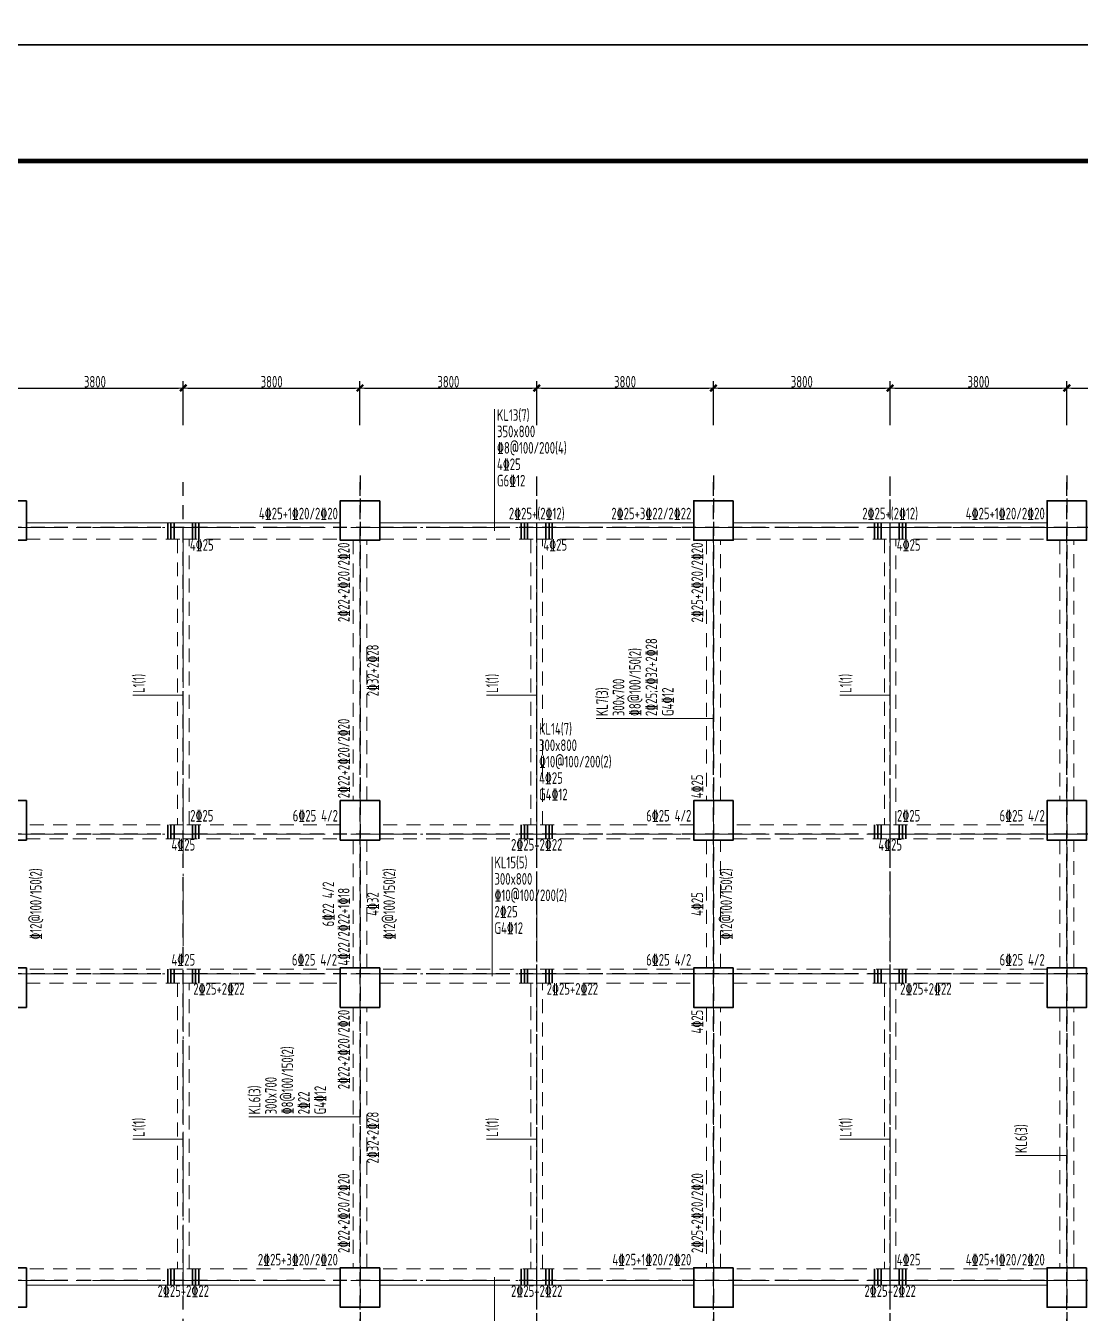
# Model space of a CAD drawing. Header units: millimetres. Extents: x 539196 to 807275, y 431843 to 1156631.
# Drawn here: x 686568 to 709243, y 740956 to 768652 of the extents above; entities that cross this region are included whole.
import ezdxf
from ezdxf.enums import TextEntityAlignment as Align

# ---------------------------------------------------------------- set-up
doc = ezdxf.new("R2010")
doc.units = ezdxf.units.MM
doc.header["$MEASUREMENT"] = 0
for name, pattern in [('DOTE', [2.42, 2, -0.2, 0.02, -0.2]), ('点划线', [1850, 1200, -300, 50, -300]), ('虚线', [500, 300, -200])]:
    doc.linetypes.add(name, pattern=pattern)
doc.layers.add('DOTE', color=1, linetype='DOTE')
doc.layers.add('PUB_TITLE', color=4, linetype='Continuous')
for name, color, linetype, lineweight in [('梁原位标注', 7, 'Continuous', 18), ('梁名称编号', 2, 'Continuous', 18), ('梁标注引线', 2, 'Continuous', 18), ('梁附加箍筋', 1, 'Continuous', 35), ('梁集中标注', 2, 'Continuous', 18), ('砼柱', 2, 'Continuous', 35), ('砼梁', 4, 'Continuous', 18), ('轴线', 9, '点划线', 18), ('轴线标注', 3, 'Continuous', 18)]:
    doc.layers.add(name, color=color, linetype=linetype, lineweight=lineweight)
doc.styles.add('样式 1_yjk_yjk_yjk_yjk_yjk_yjk_yjk_yjk', font='yjkeng.shx', dxfattribs={"width": 0.7, "bigfont": 'yjkchn.shx'})
doc.dimstyles.new('盈建科结构_yjk_yjk_yjk_yjk_yjk_yjk_yjk_yjk', dxfattribs={"dimscale": 100, "dimtxt": 2.5, "dimasz": 1, "dimexe": 1.5, "dimexo": 0.625, "dimgap": 0.1, "dimtad": 1, "dimdec": 0, "dimrnd": 1, "dimzin": 0, "dimdsep": 46, "dimtxsty": '样式 1_yjk_yjk_yjk_yjk_yjk_yjk_yjk_yjk', "dimblk": '_yjkbk', "dimblk1": 'ARCHTICK', "dimblk2": 'ARCHTICK', "dimcen": 0.09, "dimadec": 0, "dimazin": 0, "dimtfac": 1, "dimtdec": 4, "dimtix": 1, "dimtmove": 2, "dimatfit": 3, "dimfxl": 0, "dimtolj": 1, "dimtzin": 0, "dimarcsym": 0})

# ---------------------------------------------------------------- blocks, each defined once
blk = doc.blocks.new('_yjkbk')
blk.add_line((-1, 0), (1.5, 0))
blk.add_lwpolyline([(-0.7, -0.7, 0.5, 0.5, 0), (0.7, 0.7, 0.5, 0.5, 0)], format="xyseb")
blk = doc.blocks.new('*D214')
at = {"layer": 'Defpoints', "color": 0}
for p in [(689955, 760859), (686155, 757859), (689955, 757859)]:
    blk.add_point(p, dxfattribs=at)
at = {"layer": '轴线标注', "color": 0, "lineweight": -2}
for p, q in [((686155, 760059), (686155, 761009)), ((686255, 760859), (689855, 760859)), ((689955, 760059), (689955, 761009))]:
    blk.add_line(p, q, dxfattribs=at)
at = {"layer": '轴线标注', "color": 0, "lineweight": -2, "xscale": 100, "yscale": 100, "zscale": 100, "rotation": 180}
blk.add_blockref('_yjkbk', (686155, 760859), dxfattribs=at)
at = {"layer": '轴线标注', "color": 0, "lineweight": -2, "xscale": 100, "yscale": 100, "zscale": 100}
blk.add_blockref('_yjkbk', (689955, 760859), dxfattribs=at)
at = {"layer": '轴线标注', "color": 0, "insert": (688055, 760994), "char_height": 250, "attachment_point": 5, "style": '样式 1_yjk_yjk_yjk_yjk_yjk_yjk_yjk_yjk'}
blk.add_mtext('\\A1;3800', dxfattribs=at)
blk = doc.blocks.new('_ARCHTICK')
at = {"color": 0, "linetype": 'ByBlock', "const_width": 0.15}
blk.add_lwpolyline([(-0.5, -0.5), (0.5, 0.5)], dxfattribs=at)
blk = doc.blocks.new('*D216')
at = {"layer": 'Defpoints', "color": 0}
for p in [(693755, 760859), (689955, 757859), (693755, 757859)]:
    blk.add_point(p, dxfattribs=at)
at = {"layer": '轴线标注', "color": 0, "lineweight": -2}
for p, q in [((689955, 760059), (689955, 761009)), ((690055, 760859), (693655, 760859)), ((693755, 760059), (693755, 761009))]:
    blk.add_line(p, q, dxfattribs=at)
at = {"layer": '轴线标注', "color": 0, "lineweight": -2, "xscale": 100, "yscale": 100, "zscale": 100, "rotation": 180}
blk.add_blockref('_yjkbk', (689955, 760859), dxfattribs=at)
at = {"layer": '轴线标注', "color": 0, "lineweight": -2, "xscale": 100, "yscale": 100, "zscale": 100}
blk.add_blockref('_yjkbk', (693755, 760859), dxfattribs=at)
at = {"layer": '轴线标注', "color": 0, "insert": (691855, 760994), "char_height": 250, "attachment_point": 5, "style": '样式 1_yjk_yjk_yjk_yjk_yjk_yjk_yjk_yjk'}
blk.add_mtext('\\A1;3800', dxfattribs=at)
blk = doc.blocks.new('*D218')
at = {"layer": 'Defpoints', "color": 0}
for p in [(697555, 760859), (693755, 757859), (697555, 757859)]:
    blk.add_point(p, dxfattribs=at)
at = {"layer": '轴线标注', "color": 0, "lineweight": -2}
for p, q in [((693755, 760059), (693755, 761009)), ((693855, 760859), (697455, 760859)), ((697555, 760059), (697555, 761009))]:
    blk.add_line(p, q, dxfattribs=at)
at = {"layer": '轴线标注', "color": 0, "lineweight": -2, "xscale": 100, "yscale": 100, "zscale": 100, "rotation": 180}
blk.add_blockref('_yjkbk', (693755, 760859), dxfattribs=at)
at = {"layer": '轴线标注', "color": 0, "lineweight": -2, "xscale": 100, "yscale": 100, "zscale": 100}
blk.add_blockref('_yjkbk', (697555, 760859), dxfattribs=at)
at = {"layer": '轴线标注', "color": 0, "insert": (695655, 760994), "char_height": 250, "attachment_point": 5, "style": '样式 1_yjk_yjk_yjk_yjk_yjk_yjk_yjk_yjk'}
blk.add_mtext('\\A1;3800', dxfattribs=at)
blk = doc.blocks.new('*D220')
at = {"layer": 'Defpoints', "color": 0}
for p in [(701355, 760859), (697555, 757859), (701355, 757859)]:
    blk.add_point(p, dxfattribs=at)
at = {"layer": '轴线标注', "color": 0, "lineweight": -2}
for p, q in [((697555, 760059), (697555, 761009)), ((697655, 760859), (701255, 760859)), ((701355, 760059), (701355, 761009))]:
    blk.add_line(p, q, dxfattribs=at)
at = {"layer": '轴线标注', "color": 0, "lineweight": -2, "xscale": 100, "yscale": 100, "zscale": 100, "rotation": 180}
blk.add_blockref('_yjkbk', (697555, 760859), dxfattribs=at)
at = {"layer": '轴线标注', "color": 0, "lineweight": -2, "xscale": 100, "yscale": 100, "zscale": 100}
blk.add_blockref('_yjkbk', (701355, 760859), dxfattribs=at)
at = {"layer": '轴线标注', "color": 0, "insert": (699455, 760994), "char_height": 250, "attachment_point": 5, "style": '样式 1_yjk_yjk_yjk_yjk_yjk_yjk_yjk_yjk'}
blk.add_mtext('\\A1;3800', dxfattribs=at)
blk = doc.blocks.new('*D222')
at = {"layer": 'Defpoints', "color": 0}
for p in [(705155, 760859), (701355, 757859), (705155, 757859)]:
    blk.add_point(p, dxfattribs=at)
at = {"layer": '轴线标注', "color": 0, "lineweight": -2}
for p, q in [((701355, 760059), (701355, 761009)), ((701455, 760859), (705055, 760859)), ((705155, 760059), (705155, 761009))]:
    blk.add_line(p, q, dxfattribs=at)
at = {"layer": '轴线标注', "color": 0, "lineweight": -2, "xscale": 100, "yscale": 100, "zscale": 100, "rotation": 180}
blk.add_blockref('_yjkbk', (701355, 760859), dxfattribs=at)
at = {"layer": '轴线标注', "color": 0, "lineweight": -2, "xscale": 100, "yscale": 100, "zscale": 100}
blk.add_blockref('_yjkbk', (705155, 760859), dxfattribs=at)
at = {"layer": '轴线标注', "color": 0, "insert": (703255, 760994), "char_height": 250, "attachment_point": 5, "style": '样式 1_yjk_yjk_yjk_yjk_yjk_yjk_yjk_yjk'}
blk.add_mtext('\\A1;3800', dxfattribs=at)
blk = doc.blocks.new('*D224')
at = {"layer": 'Defpoints', "color": 0}
for p in [(708955, 760859), (705155, 757859), (708955, 757859)]:
    blk.add_point(p, dxfattribs=at)
at = {"layer": '轴线标注', "color": 0, "lineweight": -2}
for p, q in [((705155, 760059), (705155, 761009)), ((705255, 760859), (708855, 760859)), ((708955, 760059), (708955, 761009))]:
    blk.add_line(p, q, dxfattribs=at)
at = {"layer": '轴线标注', "color": 0, "lineweight": -2, "xscale": 100, "yscale": 100, "zscale": 100, "rotation": 180}
blk.add_blockref('_yjkbk', (705155, 760859), dxfattribs=at)
at = {"layer": '轴线标注', "color": 0, "lineweight": -2, "xscale": 100, "yscale": 100, "zscale": 100}
blk.add_blockref('_yjkbk', (708955, 760859), dxfattribs=at)
at = {"layer": '轴线标注', "color": 0, "insert": (707055, 760994), "char_height": 250, "attachment_point": 5, "style": '样式 1_yjk_yjk_yjk_yjk_yjk_yjk_yjk_yjk'}
blk.add_mtext('\\A1;3800', dxfattribs=at)
blk = doc.blocks.new('*D226')
at = {"layer": 'Defpoints', "color": 0}
for p in [(712755, 760859), (708955, 757859), (712755, 757859)]:
    blk.add_point(p, dxfattribs=at)
at = {"layer": '轴线标注', "color": 0, "lineweight": -2}
for p, q in [((708955, 760059), (708955, 761009)), ((709055, 760859), (712655, 760859)), ((712755, 760059), (712755, 761009))]:
    blk.add_line(p, q, dxfattribs=at)
at = {"layer": '轴线标注', "color": 0, "lineweight": -2, "xscale": 100, "yscale": 100, "zscale": 100, "rotation": 180}
blk.add_blockref('_yjkbk', (708955, 760859), dxfattribs=at)
at = {"layer": '轴线标注', "color": 0, "lineweight": -2, "xscale": 100, "yscale": 100, "zscale": 100}
blk.add_blockref('_yjkbk', (712755, 760859), dxfattribs=at)
at = {"layer": '轴线标注', "color": 0, "insert": (710855, 760994), "char_height": 250, "attachment_point": 5, "style": '样式 1_yjk_yjk_yjk_yjk_yjk_yjk_yjk_yjk'}
blk.add_mtext('\\A1;3800', dxfattribs=at)
blk = doc.blocks.new('jzzw')
at = {"layer": 'DOTE', "color": 1, "linetype": '虚线'}
for p, q in [((924986, 872027), (924986, 890469)), ((928786, 872027), (928786, 890469)), ((928786, 890469), (928786, 834829)), ((932586, 852149), (932586, 890469)), ((932586, 872027), (932586, 890469)), ((936386, 872027), (936386, 890469)), ((936386, 890469), (936386, 834829)), ((940186, 852149), (940186, 890469)), ((940186, 872027), (940186, 890469)), ((943986, 872027), (943986, 890469)), ((943986, 890469), (943986, 834829)), ((952506, 889349), (912186, 889349)), ((952506, 889349), (912186, 889349)), ((952506, 889349), (912186, 889349)), ((952506, 889349), (912186, 889349)), ((952506, 882749), (911886, 882749)), ((952506, 879749), (911886, 879749)), ((952506, 873149), (912186, 873149))]:
    blk.add_line(p, q, dxfattribs=at)

msp = doc.modelspace()

# ---------------------------------------------------------------- linework, layer by layer
at = {"layer": 'PUB_TITLE'}
for points in [[(669890.4, 768243), (729290.4, 768243), (729290.4, 852343), (669890.4, 852343)], [(669890.4, 684143), (729290.4, 684143), (729290.4, 768243), (669890.4, 768243)]]:
    msp.add_lwpolyline(points, close=True, dxfattribs=at)
at = {"layer": 'PUB_TITLE', "const_width": 100}
msp.add_lwpolyline([(670890.4, 685143), (728290.4, 685143), (728290.4, 765743), (670890.4, 765743)], close=True, dxfattribs=at)
at = {"layer": '梁标注引线'}
for p, q in [((696650.6, 757784.2), (696650.6, 760402.7)), ((689955.4, 754248.6), (688872.9, 754248.6)), ((697555.4, 754248.6), (696472.9, 754248.6)), ((705155.4, 754248.6), (704072.9, 754248.6)), ((697555.4, 751309.2), (697555.4, 753652.7)), ((701355.4, 753751.5), (698836.9, 753751.5)), ((696596.8, 748209.2), (696596.8, 750777.7)), ((693755.4, 745184.2), (691361.9, 745184.2)), ((689955.4, 744698.6), (688872.9, 744698.6)), ((697555.4, 744698.6), (696472.9, 744698.6)), ((705155.4, 744698.6), (704072.9, 744698.6)), ((708955.4, 744351.1), (707847.9, 744351.1)), ((696650.6, 741734.2), (696650.6, 739115.7))]:
    msp.add_line(p, q, dxfattribs=at)
at = {"layer": '梁附加箍筋'}
for p, q in [((689620.4, 757609.2), (689620.4, 757959.2)), ((689690.4, 757609.2), (689690.4, 757959.2)), ((689760.4, 757609.2), (689760.4, 757959.2)), ((690150.4, 757609.2), (690150.4, 757959.2)), ((690220.4, 757609.2), (690220.4, 757959.2)), ((690290.4, 757609.2), (690290.4, 757959.2)), ((697220.4, 757609.2), (697220.4, 757959.2)), ((697290.4, 757609.2), (697290.4, 757959.2)), ((697360.4, 757609.2), (697360.4, 757959.2)), ((697750.4, 757609.2), (697750.4, 757959.2)), ((697820.4, 757609.2), (697820.4, 757959.2)), ((697890.4, 757609.2), (697890.4, 757959.2)), ((704820.4, 757609.2), (704820.4, 757959.2)), ((704890.4, 757609.2), (704890.4, 757959.2)), ((704960.4, 757609.2), (704960.4, 757959.2)), ((705350.4, 757609.2), (705350.4, 757959.2)), ((705420.4, 757609.2), (705420.4, 757959.2)), ((705490.4, 757609.2), (705490.4, 757959.2)), ((689620.4, 751159.2), (689620.4, 751459.2)), ((689690.4, 751159.2), (689690.4, 751459.2)), ((689760.4, 751159.2), (689760.4, 751459.2)), ((690150.4, 751159.2), (690150.4, 751459.2)), ((690220.4, 751159.2), (690220.4, 751459.2)), ((690290.4, 751159.2), (690290.4, 751459.2)), ((697220.4, 751159.2), (697220.4, 751459.2)), ((697290.4, 751159.2), (697290.4, 751459.2)), ((697360.4, 751159.2), (697360.4, 751459.2)), ((697750.4, 751159.2), (697750.4, 751459.2)), ((697820.4, 751159.2), (697820.4, 751459.2)), ((697890.4, 751159.2), (697890.4, 751459.2)), ((704820.4, 751159.2), (704820.4, 751459.2)), ((704890.4, 751159.2), (704890.4, 751459.2)), ((704960.4, 751159.2), (704960.4, 751459.2)), ((705350.4, 751159.2), (705350.4, 751459.2)), ((705420.4, 751159.2), (705420.4, 751459.2)), ((705490.4, 751159.2), (705490.4, 751459.2)), ((689620.4, 748059.2), (689620.4, 748359.2)), ((689690.4, 748059.2), (689690.4, 748359.2)), ((689760.4, 748059.2), (689760.4, 748359.2)), ((690150.4, 748059.2), (690150.4, 748359.2)), ((690220.4, 748059.2), (690220.4, 748359.2)), ((690290.4, 748059.2), (690290.4, 748359.2)), ((697220.4, 748059.2), (697220.4, 748359.2)), ((697290.4, 748059.2), (697290.4, 748359.2)), ((697360.4, 748059.2), (697360.4, 748359.2)), ((697750.4, 748059.2), (697750.4, 748359.2)), ((697820.4, 748059.2), (697820.4, 748359.2)), ((697890.4, 748059.2), (697890.4, 748359.2)), ((704820.4, 748059.2), (704820.4, 748359.2)), ((704890.4, 748059.2), (704890.4, 748359.2)), ((704960.4, 748059.2), (704960.4, 748359.2)), ((705350.4, 748059.2), (705350.4, 748359.2)), ((705420.4, 748059.2), (705420.4, 748359.2)), ((705490.4, 748059.2), (705490.4, 748359.2)), ((689620.4, 741559.2), (689620.4, 741909.2)), ((689690.4, 741559.2), (689690.4, 741909.2)), ((689760.4, 741559.2), (689760.4, 741909.2)), ((690150.4, 741559.2), (690150.4, 741909.2)), ((690220.4, 741559.2), (690220.4, 741909.2)), ((690290.4, 741559.2), (690290.4, 741909.2)), ((697220.4, 741559.2), (697220.4, 741909.2)), ((697290.4, 741559.2), (697290.4, 741909.2)), ((697360.4, 741559.2), (697360.4, 741909.2)), ((697750.4, 741559.2), (697750.4, 741909.2)), ((697820.4, 741559.2), (697820.4, 741909.2)), ((697890.4, 741559.2), (697890.4, 741909.2)), ((704820.4, 741559.2), (704820.4, 741909.2)), ((704890.4, 741559.2), (704890.4, 741909.2)), ((704960.4, 741559.2), (704960.4, 741909.2)), ((705350.4, 741559.2), (705350.4, 741909.2)), ((705420.4, 741559.2), (705420.4, 741909.2)), ((705490.4, 741559.2), (705490.4, 741909.2))]:
    msp.add_line(p, q, dxfattribs=at)
at = {"layer": '砼柱'}
for points in [[(686580.4, 758434.2), (685730.4, 758434.2), (685730.4, 757584.2), (686580.4, 757584.2)], [(694180.4, 758434.2), (693330.4, 758434.2), (693330.4, 757584.2), (694180.4, 757584.2)], [(701780.4, 758434.2), (700930.4, 758434.2), (700930.4, 757584.2), (701780.4, 757584.2)], [(709380.4, 758434.2), (708530.4, 758434.2), (708530.4, 757584.2), (709380.4, 757584.2)], [(686580.4, 751984.2), (685730.4, 751984.2), (685730.4, 751134.2), (686580.4, 751134.2)], [(694180.4, 751984.2), (693330.4, 751984.2), (693330.4, 751134.2), (694180.4, 751134.2)], [(701780.4, 751984.2), (700930.4, 751984.2), (700930.4, 751134.2), (701780.4, 751134.2)], [(709380.4, 751984.2), (708530.4, 751984.2), (708530.4, 751134.2), (709380.4, 751134.2)], [(686580.4, 748384.2), (685730.4, 748384.2), (685730.4, 747534.2), (686580.4, 747534.2)], [(694180.4, 748384.2), (693330.4, 748384.2), (693330.4, 747534.2), (694180.4, 747534.2)], [(701780.4, 748384.2), (700930.4, 748384.2), (700930.4, 747534.2), (701780.4, 747534.2)], [(709380.4, 748384.2), (708530.4, 748384.2), (708530.4, 747534.2), (709380.4, 747534.2)], [(686580.4, 741934.2), (685730.4, 741934.2), (685730.4, 741084.2), (686580.4, 741084.2)], [(694180.4, 741934.2), (693330.4, 741934.2), (693330.4, 741084.2), (694180.4, 741084.2)], [(701780.4, 741934.2), (700930.4, 741934.2), (700930.4, 741084.2), (701780.4, 741084.2)], [(709380.4, 741934.2), (708530.4, 741934.2), (708530.4, 741084.2), (709380.4, 741084.2)]]:
    msp.add_lwpolyline(points, close=True, dxfattribs=at)
at = {"layer": '砼梁'}
for p, q in [((689955.4, 757959.2), (686580.4, 757959.2)), ((693330.4, 757959.2), (689955.4, 757959.2)), ((697555.4, 757959.2), (694180.4, 757959.2)), ((700930.4, 757959.2), (697555.4, 757959.2)), ((705155.4, 757959.2), (701780.4, 757959.2)), ((708530.4, 757959.2), (705155.4, 757959.2)), ((686580.4, 741559.2), (689955.4, 741559.2)), ((689955.4, 741559.2), (693330.4, 741559.2)), ((694180.4, 741559.2), (697555.4, 741559.2)), ((697555.4, 741559.2), (700930.4, 741559.2)), ((701780.4, 741559.2), (705155.4, 741559.2)), ((705155.4, 741559.2), (708530.4, 741559.2))]:
    msp.add_line(p, q, dxfattribs=at)
at = {"layer": '砼梁', "linetype": '虚线'}
for p, q in [((686580.4, 757609.2), (689955.4, 757609.2)), ((689830.4, 757609.2), (689830.4, 751459.2)), ((689955.5, 757609.2), (693330.4, 757609.2)), ((690080.4, 751459.2), (690080.4, 757609.2)), ((693605.4, 757584.2), (693605.4, 751984.2)), ((693905.4, 751984.2), (693905.4, 757584.2)), ((694180.4, 757609.2), (697555.4, 757609.2)), ((697430.4, 757609.2), (697430.4, 751459.2)), ((697555.5, 757609.2), (700930.4, 757609.2)), ((697680.4, 751459.2), (697680.4, 757609.2)), ((701205.4, 757584.2), (701205.4, 751984.2)), ((701505.4, 751984.2), (701505.4, 757584.2)), ((701780.4, 757609.2), (705155.4, 757609.2)), ((705030.4, 757609.2), (705030.4, 751459.2)), ((705155.5, 757609.2), (708530.4, 757609.2)), ((705280.4, 751459.2), (705280.4, 757609.2)), ((708805.4, 757584.2), (708805.4, 751984.2)), ((709105.4, 751984.2), (709105.4, 757584.2)), ((689955.4, 751459.2), (686580.4, 751459.2)), ((693330.4, 751459.2), (689955.5, 751459.2)), ((697555.4, 751459.2), (694180.4, 751459.2)), ((700930.4, 751459.2), (697555.5, 751459.2)), ((705155.4, 751459.2), (701780.4, 751459.2)), ((708530.4, 751459.2), (705155.5, 751459.2)), ((686580.4, 751159.2), (689955.4, 751159.2)), ((689955.4, 751159.2), (693330.4, 751159.2)), ((693605.4, 751134.2), (693605.4, 748384.2)), ((693905.4, 748384.2), (693905.4, 751134.2)), ((694180.4, 751159.2), (697555.4, 751159.2)), ((697555.4, 751159.2), (700930.4, 751159.2)), ((701205.4, 751134.2), (701205.4, 748384.2)), ((701505.4, 748384.2), (701505.4, 751134.2)), ((701780.4, 751159.2), (705155.4, 751159.2)), ((705155.4, 751159.2), (708530.4, 751159.2)), ((708805.4, 751134.2), (708805.4, 748384.2)), ((709105.4, 748384.2), (709105.4, 751134.2)), ((689955.4, 748359.2), (686580.4, 748359.2)), ((693330.4, 748359.2), (689955.4, 748359.2)), ((697555.4, 748359.2), (694180.4, 748359.2)), ((700930.4, 748359.2), (697555.4, 748359.2)), ((705155.4, 748359.2), (701780.4, 748359.2)), ((708530.4, 748359.2), (705155.4, 748359.2)), ((686580.4, 748059.2), (689955.4, 748059.2)), ((689830.4, 748059.2), (689830.4, 741909.2)), ((689955.5, 748059.2), (693330.4, 748059.2)), ((690080.4, 741909.2), (690080.4, 748059.2)), ((694180.4, 748059.2), (697555.4, 748059.2)), ((697430.4, 748059.2), (697430.4, 741909.2)), ((697555.5, 748059.2), (700930.4, 748059.2)), ((697680.4, 741909.2), (697680.4, 748059.2)), ((701780.4, 748059.2), (705155.4, 748059.2)), ((705030.4, 748059.2), (705030.4, 741909.2)), ((705155.5, 748059.2), (708530.4, 748059.2)), ((705280.4, 741909.2), (705280.4, 748059.2)), ((693605.4, 747534.2), (693605.4, 741934.2)), ((693905.4, 741934.2), (693905.4, 747534.2)), ((701205.4, 747534.2), (701205.4, 741934.2)), ((701505.4, 741934.2), (701505.4, 747534.2)), ((708805.4, 747534.2), (708805.4, 741934.2)), ((709105.4, 741934.2), (709105.4, 747534.2)), ((689955.4, 741909.2), (686580.4, 741909.2)), ((693330.4, 741909.2), (689955.5, 741909.2)), ((697555.4, 741909.2), (694180.4, 741909.2)), ((700930.4, 741909.2), (697555.5, 741909.2)), ((705155.4, 741909.2), (701780.4, 741909.2)), ((708530.4, 741909.2), (705155.5, 741909.2))]:
    msp.add_line(p, q, dxfattribs=at)
at = {"layer": '轴线'}
for p, q in [((678755.4, 757859.2), (716355.4, 757859.2)), ((686155.4, 757859.2), (689955.4, 757859.2)), ((689955.4, 751259.2), (689955.4, 757859.2)), ((689955.4, 757859.2), (693755.4, 757859.2)), ((689955.4, 704459.2), (689955.4, 757859.2)), ((693755.4, 751259.2), (693755.4, 757859.2)), ((693755.4, 757859.2), (697555.4, 757859.2)), ((693755.4, 704459.2), (693755.4, 757859.2)), ((697555.4, 751259.2), (697555.4, 757859.2)), ((697555.4, 757859.2), (701355.4, 757859.2)), ((697555.4, 704459.2), (697555.4, 757859.2)), ((701355.4, 751259.2), (701355.4, 757859.2)), ((701355.4, 757859.2), (705155.4, 757859.2)), ((701355.4, 704459.2), (701355.4, 757859.2)), ((705155.4, 751259.2), (705155.4, 757859.2)), ((705155.4, 757859.2), (708955.4, 757859.2)), ((705155.4, 704459.2), (705155.4, 757859.2)), ((708955.4, 751259.2), (708955.4, 757859.2)), ((708955.4, 757859.2), (712755.4, 757859.2)), ((708955.4, 704459.2), (708955.4, 757859.2)), ((678755.4, 751259.2), (716355.4, 751259.2)), ((686155.4, 751259.2), (689955.4, 751259.2)), ((689955.4, 751259.2), (693755.4, 751259.2)), ((693755.4, 748259.2), (693755.4, 751259.2)), ((693755.4, 751259.2), (697555.4, 751259.2)), ((697555.4, 751259.2), (701355.4, 751259.2)), ((701355.4, 748259.2), (701355.4, 751259.2)), ((701355.4, 751259.2), (705155.4, 751259.2)), ((705155.4, 751259.2), (708955.4, 751259.2)), ((708955.4, 748259.2), (708955.4, 751259.2)), ((708955.4, 751259.2), (712755.4, 751259.2)), ((678755.4, 748259.2), (716355.4, 748259.2)), ((686155.4, 748259.2), (689955.4, 748259.2)), ((689955.4, 741659.2), (689955.4, 748259.2)), ((689955.4, 748259.2), (693755.4, 748259.2)), ((693755.4, 741659.2), (693755.4, 748259.2)), ((693755.4, 748259.2), (697555.4, 748259.2)), ((697555.4, 741659.2), (697555.4, 748259.2)), ((697555.4, 748259.2), (701355.4, 748259.2)), ((701355.4, 741659.2), (701355.4, 748259.2)), ((701355.4, 748259.2), (705155.4, 748259.2)), ((705155.4, 741659.2), (705155.4, 748259.2)), ((705155.4, 748259.2), (708955.4, 748259.2)), ((708955.4, 741659.2), (708955.4, 748259.2)), ((708955.4, 748259.2), (712755.4, 748259.2)), ((678755.4, 741659.2), (716355.4, 741659.2)), ((686155.4, 741659.2), (689955.4, 741659.2)), ((689955.4, 741659.2), (693755.4, 741659.2)), ((693755.4, 741659.2), (697555.4, 741659.2)), ((697555.4, 741659.2), (701355.4, 741659.2)), ((701355.4, 741659.2), (705155.4, 741659.2)), ((705155.4, 741659.2), (708955.4, 741659.2)), ((708955.4, 741659.2), (712755.4, 741659.2))]:
    msp.add_line(p, q, dxfattribs=at)

# ---------------------------------------------------------------- block references
msp.add_blockref('jzzw', (-235030.4, -131489.7))

# ---------------------------------------------------------------- texts
at = {"layer": '梁原位标注', "linetype": 'Continuous', "style": '样式 1_yjk_yjk_yjk_yjk_yjk_yjk_yjk_yjk', "width": 0.7}
for s, p in [('4\x8425+1\x8420/2\x8420', (693280.4, 757959.2)), ('2\x8425+3\x8422/2\x8422', (700880.4, 757959.2)), ('4\x8425+1\x8420/2\x8420', (708480.4, 757959.2)), ('6\x8425 4/2', (693280.4, 751459.2)), ('6\x8425 4/2', (700880.4, 751459.2)), ('6\x8425 4/2', (708480.4, 751459.2)), ('6\x8425 4/2', (693262.9, 748359.2)), ('6\x8425 4/2', (700880.4, 748359.2)), ('6\x8425 4/2', (708480.4, 748359.2)), ('2\x8425+3\x8420/2\x8420', (693280.4, 741909.2)), ('4\x8425+1\x8420/2\x8420', (700880.4, 741909.2)), ('4\x8425+1\x8420/2\x8420', (708480.4, 741909.2))]:
    msp.add_text(s, height=250, dxfattribs=at).set_placement(p, align=Align.BOTTOM_RIGHT)
for s, p in [('2\x8425+(2\x8412)', (697555.4, 757959.2)), ('2\x8425+(2\x8412)', (705155.4, 757959.2)), ('2\x8425', (690352.9, 751459.2)), ('2\x8425', (705552.9, 751459.2)), ('4\x8425', (689955.4, 748359.2)), ('4\x8425', (705552.9, 741909.2))]:
    msp.add_text(s, height=250, dxfattribs=at).set_placement(p, align=Align.BOTTOM_CENTER)
for s, p in [('4\x8425', (690352.9, 757609.2)), ('4\x8425', (697952.9, 757609.2)), ('4\x8425', (705552.9, 757609.2)), ('4\x8425', (689955.4, 751159.2)), ('2\x8425+2\x8422', (697555.4, 751159.2)), ('4\x8425', (705155.4, 751159.2)), ('2\x8425+2\x8422', (690723.1, 748059.2)), ('2\x8425+2\x8422', (698323.1, 748059.2)), ('2\x8425+2\x8422', (705923.1, 748059.2)), ('2\x8425+2\x8422', (689955.4, 741559.2)), ('2\x8425+2\x8422', (697555.4, 741559.2)), ('2\x8425+2\x8422', (705155.4, 741559.2))]:
    msp.add_text(s, height=250, dxfattribs=at).set_placement(p, align=Align.TOP_CENTER)
for s, p in [('2\x8422+2\x8420/2\x8420', (693605.4, 757534.2)), ('2\x8425+2\x8420/2\x8420', (701205.4, 757534.2)), ('2\x8422+2\x8420/2\x8420', (693605.4, 747484.2)), ('4\x8425', (701205.4, 747484.2))]:
    msp.add_text(s, height=250, rotation=90, dxfattribs=at).set_placement(p, align=Align.BOTTOM_RIGHT)
for s, p in [('2\x8432+2\x8428', (693905.4, 754784.2)), ('\x8412@100/150(2)', (686658.2, 749759.2)), ('\x8412@100/150(2)', (694258.2, 749759.2)), ('\x8412@100/150(2)', (701505.4, 749759.2)), ('4\x8432', (693905.4, 749759.2)), ('2\x8432+2\x8428', (693905.4, 744734.2))]:
    msp.add_text(s, height=250, rotation=90, dxfattribs=at).set_placement(p, align=Align.TOP_CENTER)
for s, p in [('2\x8422+2\x8420/2\x8420', (693605.4, 752034.2)), ('4\x8425', (701205.4, 752034.2)), ('4\x8422/2\x8422+1\x8418', (693605.4, 748434.2)), ('2\x8422+2\x8420/2\x8420', (693605.4, 742251.7)), ('2\x8425+2\x8420/2\x8420', (701205.4, 742251.7))]:
    msp.add_text(s, height=250, rotation=90, dxfattribs=at).set_placement(p, align=Align.BOTTOM_LEFT)
for s, p in [('6\x8422 4/2', (693272.9, 749759.2)), ('4\x8425', (701205.4, 749759.2))]:
    msp.add_text(s, height=250, rotation=90, dxfattribs=at).set_placement(p, align=Align.BOTTOM_CENTER)
at = {"layer": '梁名称编号', "linetype": 'Continuous', "style": '样式 1_yjk_yjk_yjk_yjk_yjk_yjk_yjk_yjk', "width": 0.7}
for s, p in [('KL13(7)', (696700.6, 760402.7)), ('KL14(7)', (697605.4, 753652.7)), ('KL15(5)', (696646.8, 750777.7))]:
    msp.add_text(s, height=250, dxfattribs=at).set_placement(p, align=Align.TOP_LEFT)
for s, p in [('L1(1)', (688872.9, 754298.6)), ('L1(1)', (696472.9, 754298.6)), ('L1(1)', (704072.9, 754298.6)), ('KL7(3)', (698836.9, 753801.5)), ('KL6(3)', (691361.9, 745234.2)), ('L1(1)', (688872.9, 744748.6)), ('L1(1)', (696472.9, 744748.6)), ('L1(1)', (704072.9, 744748.6)), ('KL6(3)', (707847.9, 744401.1))]:
    msp.add_text(s, height=250, rotation=90, dxfattribs=at).set_placement(p, align=Align.TOP_LEFT)
at = {"layer": '梁集中标注', "linetype": 'Continuous', "style": '样式 1_yjk_yjk_yjk_yjk_yjk_yjk_yjk_yjk', "width": 0.7}
for s, p in [('350x800', (696700.6, 760050)), ('\x848@100/200(4)', (696700.6, 759697.2)), ('4\x8425', (696700.6, 759344.5)), ('G6\x8412', (696700.6, 758991.7)), ('300x800', (697605.4, 753300)), ('\x8410@100/200(2)', (697605.4, 752947.2)), ('4\x8425', (697605.4, 752594.5)), ('G4\x8412', (697605.4, 752241.7)), ('300x800', (696646.8, 750425)), ('\x8410@100/200(2)', (696646.8, 750072.2)), ('2\x8425', (696646.8, 749719.5)), ('G4\x8412', (696646.8, 749366.7))]:
    msp.add_text(s, height=250, dxfattribs=at).set_placement(p, align=Align.TOP_LEFT)
for s, p in [('2\x8425;2\x8432+2\x8428', (699895.2, 753801.5)), ('\x848@100/150(2)', (699542.4, 753801.5)), ('300x700', (699189.7, 753801.5)), ('G4\x8412', (700247.9, 753801.5)), ('\x848@100/150(2)', (692067.4, 745234.2)), ('300x700', (691714.7, 745234.2)), ('2\x8422', (692420.2, 745234.2)), ('G4\x8412', (692772.9, 745234.2))]:
    msp.add_text(s, height=250, rotation=90, dxfattribs=at).set_placement(p, align=Align.TOP_LEFT)

# ---------------------------------------------------------------- dimensions: what is measured, and where the dimension line sits
at = {"layer": '轴线标注'}
for p1, p2, picture, middle in [((686155.4, 757859.2), (689955.4, 757859.2), '*D214', (688055.4, 760994.2)), ((689955.4, 757859.2), (693755.4, 757859.2), '*D216', (691855.4, 760994.2)), ((693755.4, 757859.2), (697555.4, 757859.2), '*D218', (695655.4, 760994.2)), ((697555.4, 757859.2), (701355.4, 757859.2), '*D220', (699455.4, 760994.2)), ((701355.4, 757859.2), (705155.4, 757859.2), '*D222', (703255.4, 760994.2)), ((705155.4, 757859.2), (708955.4, 757859.2), '*D224', (707055.4, 760994.2)), ((708955.4, 757859.2), (712755.4, 757859.2), '*D226', (710855.4, 760994.2))]:
    dim = msp.add_aligned_dim(p1=p1, p2=p2, distance=3000, dimstyle='盈建科结构_yjk_yjk_yjk_yjk_yjk_yjk_yjk_yjk', override={"dimscale": 100, "dimtxt": 2.5, "dimasz": 1, "dimexe": 1.5, "dimexo": 22, "dimgap": 0.1, "dimtad": 1, "dimlfac": 1, "dimrnd": 5, "dimdle": 0, "dimfxlon": 0}, dxfattribs=at)
    dim.commit()
    dim.dimension.update_dxf_attribs({"geometry": picture, "text_midpoint": middle})

doc.saveas('drawing.dxf')
